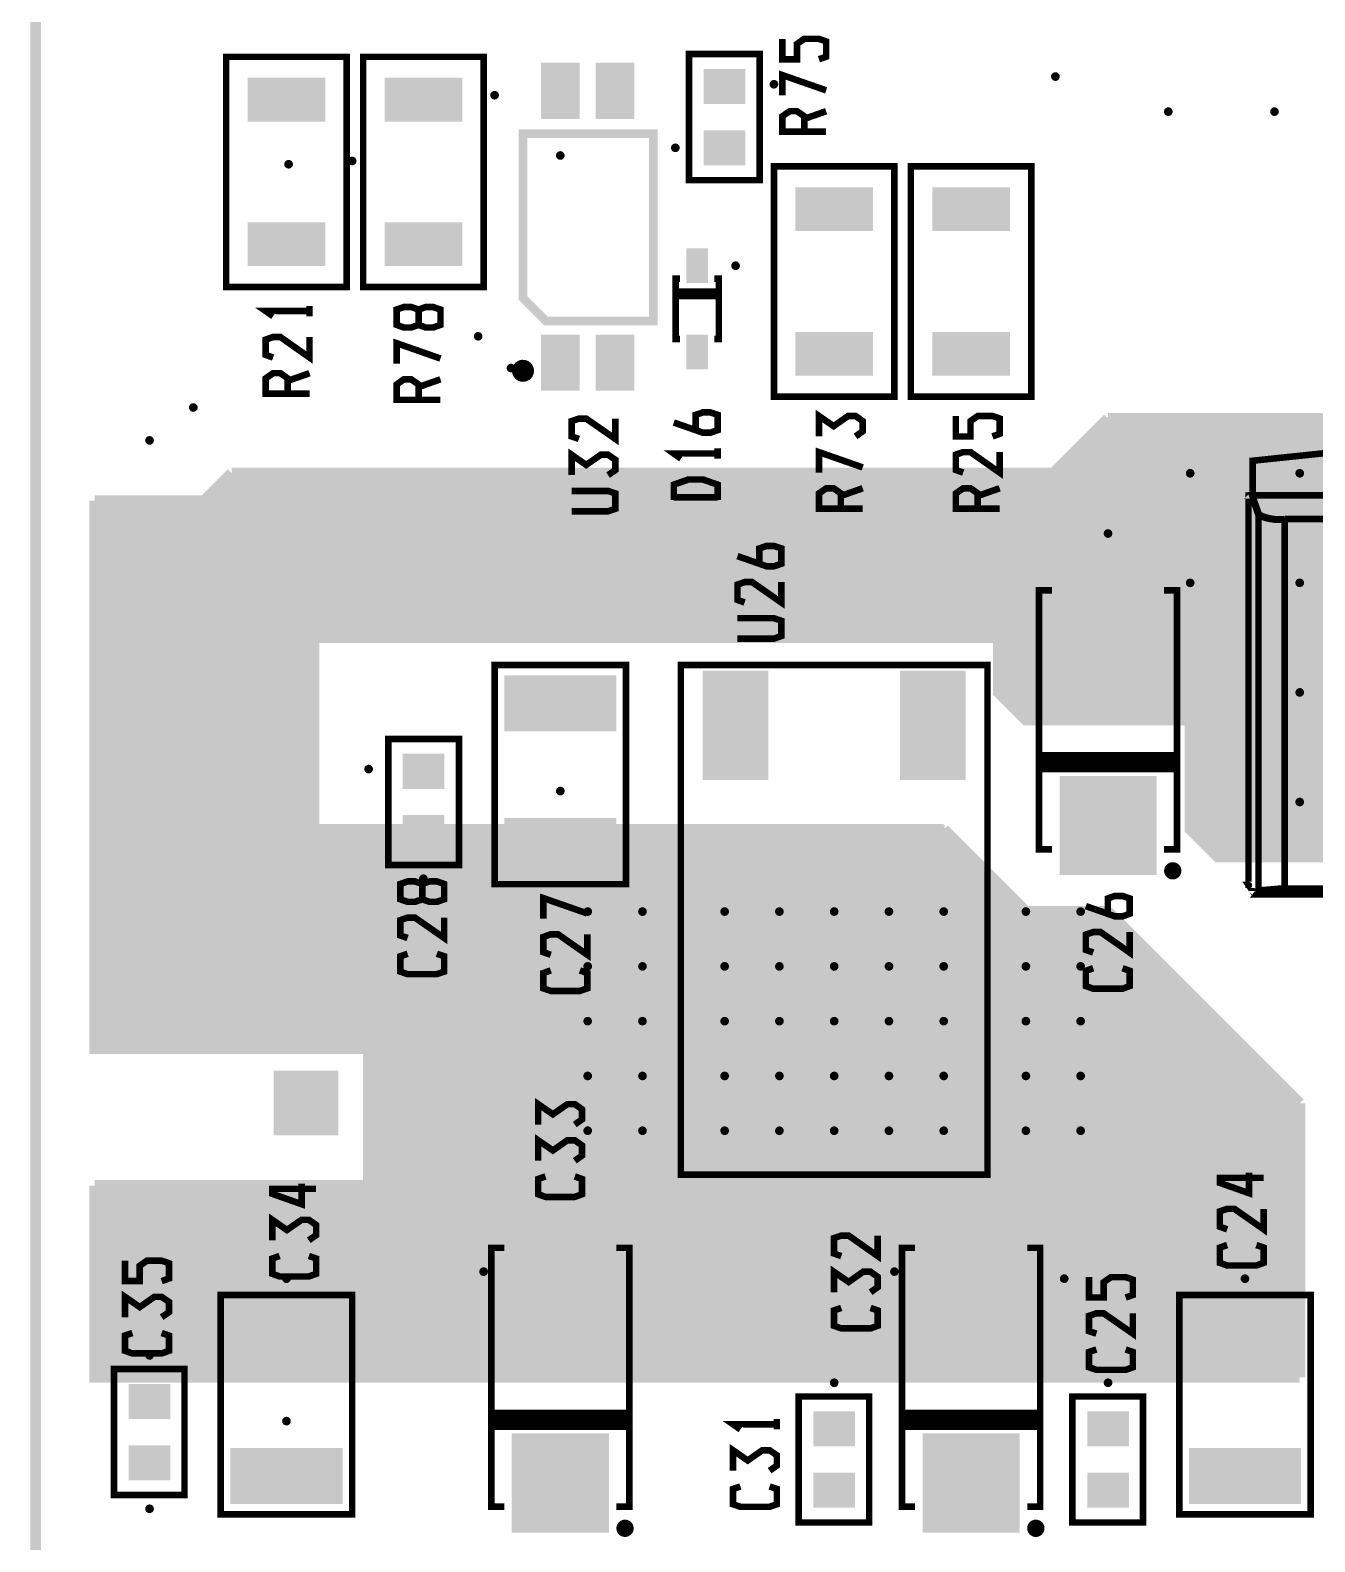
# Model space of a CAD drawing. Extents: x -7 to 310, y -94 to 128.
# Drawn here: x 164.64 to 194.42, y 28.44 to 63.48 of the extents above; entities that cross this region are included whole.
import ezdxf

# ---------------------------------------------------------------- set-up
doc = ezdxf.new("R2010")
doc.units = 0
doc.header["$MEASUREMENT"] = 0
doc.layers.get('0').update_dxf_attribs({"linetype": 'CONTINUOUS'})
for name, color, linetype in [('22-304-2_DRL', 1, 'CONTINUOUS'), ('22-304-2_SMB', 254, 'CONTINUOUS'), ('22-304-2_SSB', 1, 'CONTINUOUS'), ('THRUHOLE_TAP', 7, 'CONTINUOUS')]:
    doc.layers.add(name, color=color, linetype=linetype)

# ---------------------------------------------------------------- blocks, each defined once
blk = doc.blocks.new('ROUND_84')
at = {"const_width": 0.44958}
blk.add_lwpolyline([(-0.22479, 0, 1), (0.22479, 0, 1)], format="xyb", close=True, dxfattribs=at)
blk = doc.blocks.new('ROUND_86')
at = {"const_width": 0.10033}
blk.add_lwpolyline([(-0.050164, 0, 1), (0.050164, 0, 1)], format="xyb", close=True, dxfattribs=at)
blk = doc.blocks.new('ROUND_87')
at = {"const_width": 0.10033}
blk.add_lwpolyline([(-0.050164, 0, 1), (0.050164, 0, 1)], format="xyb", close=True, dxfattribs=at)
blk = doc.blocks.new('ROUND_88')
at = {"const_width": 0.10033}
blk.add_lwpolyline([(-0.050164, 0, 1), (0.050164, 0, 1)], format="xyb", close=True, dxfattribs=at)
blk = doc.blocks.new('RECTANGLE_3')
blk.add_solid([(0.4826, 0.4064), (0.4826, -0.4064), (-0.4826, 0.4064), (-0.4826, -0.4064)])
blk = doc.blocks.new('RECTANGLE_4')
blk.add_solid([(0.25019, 0.40005), (0.25019, -0.40005), (-0.25019, 0.40005), (-0.25019, -0.40005)])
blk = doc.blocks.new('SQUARE_20')
blk.add_solid([(0.7493, 0.7493), (0.7493, -0.7493), (-0.7493, 0.7493), (-0.7493, -0.7493)])
blk = doc.blocks.new('ROUND_21')
at = {"const_width": 0.7493}
blk.add_lwpolyline([(-0.37465, 0, 1), (0.37465, 0, 1)], format="xyb", close=True, dxfattribs=at)
blk = doc.blocks.new('RECTANGLE_31')
blk.add_solid([(0.9017, 0.508), (0.9017, -0.508), (-0.9017, 0.508), (-0.9017, -0.508)])
blk = doc.blocks.new('RECTANGLE_32')
blk.add_solid([(0.44958, 0.65024), (0.44958, -0.65024), (-0.44958, 0.65024), (-0.44958, -0.65024)])
blk = doc.blocks.new('RECTANGLE_49')
blk.add_solid([(1.12522, 1.14935), (1.12522, -1.14935), (-1.12522, 1.14935), (-1.12522, -1.14935)])
blk = doc.blocks.new('RECTANGLE_50')
blk.add_solid([(1.30048, 0.6477), (1.30048, -0.6477), (-1.30048, 0.6477), (-1.30048, -0.6477)])
blk = doc.blocks.new('RECTANGLE_65')
blk.add_solid([(0.762, 1.27), (0.762, -1.27), (-0.762, 1.27), (-0.762, -1.27)])
blk = doc.blocks.new('SQUARE_66')
blk.add_solid([(3.5052, 3.5052), (3.5052, -3.5052), (-3.5052, 3.5052), (-3.5052, -3.5052)])
blk = doc.blocks.new('RECTANGLE_67')
blk.add_solid([(5.40004, 4.70027), (5.40004, -4.70027), (-5.40004, 4.70027), (-5.40004, -4.70027)])
blk = doc.blocks.new('ROUND_77')
at = {"const_width": 0.0762}
blk.add_lwpolyline([(-0.0381, 0, 1), (0.0381, 0, 1)], format="xyb", close=True, dxfattribs=at)
blk = doc.blocks.new('ROUND_80')
at = {"const_width": 0.10033}
blk.add_lwpolyline([(-0.050164, 0, 1), (0.050164, 0, 1)], format="xyb", close=True, dxfattribs=at)

msp = doc.modelspace()

# ---------------------------------------------------------------- linework, layer by layer
at = {"layer": '22-304-2_DRL', "const_width": 0.254}
msp.add_lwpolyline([(164.762, -5.73), (164.762, 83.272), (167.762, 86.272), (189.261, 86.272), (197.262, 94.27), (197.262, 120.27), (205.263, 128.271), (269.062, 128.271), (277.061, 120.27), (277.061, 94.27), (285.062, 86.272), (306.56, 86.272), (309.56, 83.272), (309.56, 22.271), (286.561, -0.728)], dxfattribs=at)
at = {"layer": '22-304-2_SMB', "const_width": 0.254}
for points in [[(189.627, 54.481), (188.357, 53.211)], [(189.398, 54.252), (189.398, 47.496)], [(189.525, 54.379), (210.048, 54.379)], [(189.627, 54.481), (209.947, 54.481)], [(189.627, 54.481), (189.627, 47.496)], [(189.855, 54.481), (189.855, 47.496)], [(190.084, 54.481), (190.084, 47.496)], [(190.312, 54.481), (190.312, 47.496)], [(190.541, 54.481), (190.541, 47.496)], [(190.77, 54.481), (190.77, 47.496)], [(190.998, 54.481), (190.998, 47.496)], [(191.227, 54.481), (191.227, 47.496)], [(191.455, 54.481), (191.455, 47.496)], [(191.684, 54.481), (191.684, 44.804)], [(191.913, 54.481), (191.913, 44.575)], [(192.141, 54.481), (192.141, 44.346)], [(192.37, 54.481), (192.37, 44.321)], [(192.598, 54.481), (192.598, 44.321)], [(192.827, 54.481), (192.827, 44.321)], [(193.056, 54.481), (193.056, 44.321)], [(193.284, 54.481), (193.284, 44.321)], [(193.513, 54.481), (193.513, 44.321)], [(193.741, 54.481), (193.741, 44.321)], [(193.97, 54.481), (193.97, 44.321)], [(194.199, 54.481), (194.199, 44.321)], [(194.427, 54.481), (194.427, 44.321)], [(189.068, 53.922), (210.505, 53.922)], [(189.169, 54.024), (189.169, 47.496)], [(189.296, 54.151), (210.277, 54.151)], [(188.712, 53.567), (188.712, 47.496)], [(188.839, 53.694), (210.734, 53.694)], [(188.941, 53.795), (188.941, 47.496)], [(169.307, 53.211), (168.672, 52.576)], [(169.281, 53.186), (169.281, 39.876)], [(169.307, 53.211), (188.357, 53.211)], [(169.51, 53.211), (169.51, 39.876)], [(169.738, 53.211), (169.738, 39.876)], [(169.967, 53.211), (169.967, 39.876)], [(170.196, 53.211), (170.196, 39.876)], [(170.424, 53.211), (170.424, 39.876)], [(170.653, 53.211), (170.653, 39.876)], [(170.881, 53.211), (170.881, 39.876)], [(171.11, 53.211), (171.11, 39.876)], [(171.339, 53.211), (171.339, 49.401)], [(171.567, 53.211), (171.567, 49.401)], [(171.796, 53.211), (171.796, 49.401)], [(172.024, 53.211), (172.024, 49.401)], [(172.253, 53.211), (172.253, 49.401)], [(172.482, 53.211), (172.482, 49.401)], [(172.71, 53.211), (172.71, 49.401)], [(172.939, 53.211), (172.939, 49.401)], [(173.167, 53.211), (173.167, 49.401)], [(173.396, 53.211), (173.396, 49.401)], [(173.625, 53.211), (173.625, 49.401)], [(173.853, 53.211), (173.853, 49.401)], [(174.082, 53.211), (174.082, 49.401)], [(174.31, 53.211), (174.31, 49.401)], [(174.539, 53.211), (174.539, 49.401)], [(174.768, 53.211), (174.768, 49.401)], [(174.996, 53.211), (174.996, 49.401)], [(175.225, 53.211), (175.225, 49.401)], [(175.453, 53.211), (175.453, 49.401)], [(175.682, 53.211), (175.682, 49.401)], [(175.911, 53.211), (175.911, 49.401)], [(176.139, 53.211), (176.139, 49.401)], [(176.368, 53.211), (176.368, 49.401)], [(176.596, 53.211), (176.596, 49.401)], [(176.825, 53.211), (176.825, 49.401)], [(177.054, 53.211), (177.054, 49.401)], [(177.282, 53.211), (177.282, 49.401)], [(177.511, 53.211), (177.511, 49.401)], [(177.739, 53.211), (177.739, 49.401)], [(177.968, 53.211), (177.968, 49.401)], [(178.197, 53.211), (178.197, 49.401)], [(178.425, 53.211), (178.425, 49.401)], [(178.654, 53.211), (178.654, 49.401)], [(178.882, 53.211), (178.882, 49.401)], [(179.111, 53.211), (179.111, 49.401)], [(179.34, 53.211), (179.34, 49.401)], [(179.568, 53.211), (179.568, 49.401)], [(179.797, 53.211), (179.797, 49.401)], [(180.025, 53.211), (180.025, 49.401)], [(180.254, 53.211), (180.254, 49.401)], [(180.483, 53.211), (180.483, 49.401)], [(180.711, 53.211), (180.711, 49.401)], [(180.94, 53.211), (180.94, 49.401)], [(181.168, 53.211), (181.168, 49.401)], [(181.397, 53.211), (181.397, 49.401)], [(181.626, 53.211), (181.626, 49.401)], [(181.854, 53.211), (181.854, 49.401)], [(182.083, 53.211), (182.083, 49.401)], [(182.311, 53.211), (182.311, 49.401)], [(182.54, 53.211), (182.54, 49.401)], [(182.769, 53.211), (182.769, 49.401)], [(182.997, 53.211), (182.997, 49.401)], [(183.226, 53.211), (183.226, 49.401)], [(183.454, 53.211), (183.454, 49.401)], [(183.683, 53.211), (183.683, 49.401)], [(183.912, 53.211), (183.912, 49.401)], [(184.14, 53.211), (184.14, 49.401)], [(184.369, 53.211), (184.369, 49.401)], [(184.597, 53.211), (184.597, 49.401)], [(184.826, 53.211), (184.826, 49.401)], [(185.055, 53.211), (185.055, 49.401)], [(185.283, 53.211), (185.283, 49.401)], [(185.512, 53.211), (185.512, 49.401)], [(185.74, 53.211), (185.74, 49.401)], [(185.969, 53.211), (185.969, 49.401)], [(186.198, 53.211), (186.198, 49.401)], [(186.426, 53.211), (186.426, 49.401)], [(186.655, 53.211), (186.655, 49.401)], [(186.883, 53.211), (186.883, 49.401)], [(187.112, 53.211), (187.112, 48.106)], [(187.341, 53.211), (187.341, 47.877)], [(187.569, 53.211), (187.569, 47.648)], [(187.798, 53.211), (187.798, 47.496)], [(188.026, 53.211), (188.026, 47.496)], [(188.255, 53.211), (188.255, 47.496)], [(188.382, 53.236), (211.191, 53.236)], [(188.484, 53.338), (188.484, 47.496)], [(188.611, 53.465), (210.963, 53.465)], [(168.875, 52.779), (211.217, 52.779)], [(169.053, 52.957), (169.053, 39.876)], [(169.103, 53.008), (211.217, 53.008)], [(166.132, 52.576), (168.672, 52.576)], [(166.132, 52.576), (166.132, 39.876), (172.482, 39.876)], [(166.132, 52.551), (211.217, 52.551)], [(166.309, 52.576), (166.309, 39.876)], [(166.538, 52.576), (166.538, 39.876)], [(166.767, 52.576), (166.767, 39.876)], [(166.995, 52.576), (166.995, 39.876)], [(167.224, 52.576), (167.224, 39.876)], [(167.452, 52.576), (167.452, 39.876)], [(167.681, 52.576), (167.681, 39.876)], [(167.91, 52.576), (167.91, 39.876)], [(168.138, 52.576), (168.138, 39.876)], [(168.367, 52.576), (168.367, 39.876)], [(168.595, 52.576), (168.595, 39.876)], [(168.824, 52.728), (168.824, 39.876)], [(166.132, 52.322), (211.217, 52.322)], [(166.132, 52.093), (211.217, 52.093)], [(166.132, 51.865), (211.217, 51.865)], [(166.132, 51.636), (211.217, 51.636)], [(166.132, 51.408), (211.217, 51.408)], [(166.132, 51.179), (211.217, 51.179)], [(166.132, 50.95), (211.217, 50.95)], [(166.132, 50.722), (211.217, 50.722)], [(166.132, 50.493), (211.217, 50.493)], [(166.132, 50.265), (211.217, 50.265)], [(166.132, 50.036), (211.217, 50.036)], [(166.132, 49.807), (211.217, 49.807)], [(166.132, 49.579), (211.217, 49.579)], [(166.132, 49.35), (171.212, 49.35)], [(171.212, 49.401), (171.212, 44.956)], [(171.212, 49.401), (187.087, 49.401), (187.087, 48.131), (187.722, 47.496), (191.532, 47.496), (191.532, 44.956), (192.167, 44.321), (209.947, 44.321)], [(187.087, 49.35), (211.217, 49.35)], [(166.132, 49.122), (171.212, 49.122)], [(187.087, 49.122), (211.217, 49.122)], [(166.132, 48.893), (171.212, 48.893)], [(166.132, 48.664), (171.212, 48.664)], [(187.087, 48.893), (211.217, 48.893)], [(187.087, 48.664), (211.217, 48.664)], [(166.132, 48.436), (171.212, 48.436)], [(187.087, 48.436), (211.217, 48.436)], [(166.132, 48.207), (171.212, 48.207)], [(166.132, 47.979), (171.212, 47.979)], [(187.087, 48.207), (211.217, 48.207)], [(187.239, 47.979), (211.217, 47.979)], [(166.132, 47.75), (171.212, 47.75)], [(187.468, 47.75), (211.217, 47.75)], [(166.132, 47.521), (171.212, 47.521)], [(166.132, 47.293), (171.212, 47.293)], [(187.696, 47.521), (211.217, 47.521)], [(191.532, 47.293), (211.217, 47.293)], [(166.132, 47.064), (171.212, 47.064)], [(166.132, 46.836), (171.212, 46.836)], [(191.532, 47.064), (211.217, 47.064)], [(191.532, 46.836), (211.217, 46.836)], [(166.132, 46.607), (171.212, 46.607)], [(191.532, 46.607), (211.217, 46.607)], [(166.132, 46.378), (171.212, 46.378)], [(166.132, 46.15), (171.212, 46.15)], [(191.532, 46.378), (211.217, 46.378)], [(191.532, 46.15), (211.217, 46.15)], [(166.132, 45.921), (171.212, 45.921)], [(191.532, 45.921), (211.217, 45.921)], [(166.132, 45.693), (171.212, 45.693)], [(166.132, 45.464), (171.212, 45.464)], [(191.532, 45.693), (211.217, 45.693)], [(191.532, 45.464), (211.217, 45.464)], [(166.132, 45.235), (171.212, 45.235)], [(191.532, 45.235), (211.217, 45.235)], [(166.132, 45.007), (171.212, 45.007)], [(166.132, 44.778), (172.482, 44.778)], [(171.212, 44.956), (172.482, 44.956)], [(171.339, 44.956), (171.339, 39.876)], [(171.567, 44.956), (171.567, 39.876)], [(171.796, 44.956), (171.796, 39.876)], [(172.024, 44.956), (172.024, 39.876)], [(172.253, 44.956), (172.253, 39.876)], [(172.482, 44.956), (172.482, 39.876)], [(172.482, 44.956), (185.817, 44.956)], [(172.482, 44.956), (172.482, 36.701)], [(172.482, 44.931), (185.842, 44.931)], [(172.71, 44.956), (172.71, 32.256)], [(172.939, 44.956), (172.939, 32.256)], [(173.167, 44.956), (173.167, 32.256)], [(173.396, 44.956), (173.396, 32.256)], [(173.625, 44.956), (173.625, 32.256)], [(173.853, 44.956), (173.853, 32.256)], [(174.082, 44.956), (174.082, 32.256)], [(174.31, 44.956), (174.31, 32.256)], [(174.539, 44.956), (174.539, 32.256)], [(174.768, 44.956), (174.768, 32.256)], [(174.996, 44.956), (174.996, 32.256)], [(175.225, 44.956), (175.225, 32.256)], [(175.453, 44.956), (175.453, 32.256)], [(175.682, 44.956), (175.682, 32.256)], [(175.911, 44.956), (175.911, 32.256)], [(176.139, 44.956), (176.139, 32.256)], [(176.368, 44.956), (176.368, 32.256)], [(176.596, 44.956), (176.596, 32.256)], [(176.825, 44.956), (176.825, 32.256)], [(177.054, 44.956), (177.054, 32.256)], [(177.282, 44.956), (177.282, 32.256)], [(177.511, 44.956), (177.511, 32.256)], [(177.739, 44.956), (177.739, 32.256)], [(177.968, 44.956), (177.968, 32.256)], [(178.197, 44.956), (178.197, 32.256)], [(178.425, 44.956), (178.425, 32.256)], [(178.654, 44.956), (178.654, 32.256)], [(178.882, 44.956), (178.882, 32.256)], [(179.111, 44.956), (179.111, 32.256)], [(179.34, 44.956), (179.34, 32.256)], [(179.568, 44.956), (179.568, 32.256)], [(179.797, 44.956), (179.797, 32.256)], [(180.025, 44.956), (180.025, 32.256)], [(180.254, 44.956), (180.254, 32.256)], [(180.483, 44.956), (180.483, 32.256)], [(180.711, 44.956), (180.711, 32.256)], [(180.94, 44.956), (180.94, 32.256)], [(181.168, 44.956), (181.168, 32.256)], [(181.397, 44.956), (181.397, 32.256)], [(181.626, 44.956), (181.626, 32.256)], [(181.854, 44.956), (181.854, 32.256)], [(182.083, 44.956), (182.083, 32.256)], [(182.311, 44.956), (182.311, 32.256)], [(182.54, 44.956), (182.54, 32.256)], [(182.769, 44.956), (182.769, 32.256)], [(182.997, 44.956), (182.997, 32.256)], [(183.226, 44.956), (183.226, 32.256)], [(183.454, 44.956), (183.454, 32.256)], [(183.683, 44.956), (183.683, 32.256)], [(183.912, 44.956), (183.912, 32.256)], [(184.14, 44.956), (184.14, 32.256)], [(184.369, 44.956), (184.369, 32.256)], [(184.597, 44.956), (184.597, 32.256)], [(184.826, 44.956), (184.826, 32.256)], [(185.055, 44.956), (185.055, 32.256)], [(185.283, 44.956), (185.283, 32.256)], [(185.512, 44.956), (185.512, 32.256)], [(185.74, 44.956), (185.74, 32.256)], [(185.817, 44.956), (187.722, 43.051)], [(185.969, 44.804), (185.969, 32.256)], [(191.532, 45.007), (211.217, 45.007)], [(191.709, 44.778), (211.217, 44.778)], [(166.132, 44.55), (172.482, 44.55)], [(172.482, 44.702), (186.071, 44.702)], [(172.482, 44.473), (186.299, 44.473)], [(186.198, 44.575), (186.198, 32.256)], [(191.938, 44.55), (211.217, 44.55)], [(166.132, 44.321), (172.482, 44.321)], [(166.132, 44.092), (172.482, 44.092)], [(172.482, 44.245), (186.528, 44.245)], [(186.426, 44.346), (186.426, 32.256)], [(186.655, 44.118), (186.655, 32.256)], [(166.132, 43.864), (172.482, 43.864)], [(172.482, 44.016), (186.756, 44.016)], [(172.482, 43.788), (186.985, 43.788)], [(186.883, 43.889), (186.883, 32.256)], [(166.132, 43.635), (172.482, 43.635)], [(166.132, 43.407), (172.482, 43.407)], [(172.482, 43.559), (187.214, 43.559)], [(172.482, 43.33), (187.442, 43.33)], [(187.112, 43.661), (187.112, 32.256)], [(187.341, 43.432), (187.341, 32.256)], [(166.132, 43.178), (172.482, 43.178)], [(172.482, 43.102), (187.671, 43.102)], [(187.569, 43.203), (187.569, 32.256)], [(187.722, 43.051), (189.627, 43.051)], [(187.798, 43.051), (187.798, 32.256)], [(188.026, 43.051), (188.026, 32.256)], [(188.255, 43.051), (188.255, 32.256)], [(188.484, 43.051), (188.484, 32.256)], [(188.712, 43.051), (188.712, 32.256)], [(188.941, 43.051), (188.941, 32.256)], [(189.169, 43.051), (189.169, 32.256)], [(189.398, 43.051), (189.398, 32.256)], [(189.627, 43.051), (194.072, 38.606)], [(189.627, 43.051), (189.627, 32.256)], [(166.132, 42.949), (172.482, 42.949)], [(166.132, 42.721), (172.482, 42.721)], [(172.482, 42.873), (189.804, 42.873)], [(172.482, 42.645), (190.033, 42.645)], [(189.855, 42.822), (189.855, 32.256)], [(166.132, 42.492), (172.482, 42.492)], [(172.482, 42.416), (190.262, 42.416)], [(190.084, 42.594), (190.084, 32.256)], [(190.312, 42.365), (190.312, 32.256)], [(166.132, 42.264), (172.482, 42.264)], [(166.132, 42.035), (172.482, 42.035)], [(172.482, 42.187), (190.49, 42.187)], [(172.482, 41.959), (190.719, 41.959)], [(190.541, 42.137), (190.541, 32.256)], [(166.132, 41.806), (172.482, 41.806)], [(166.132, 41.578), (172.482, 41.578)], [(172.482, 41.73), (190.947, 41.73)], [(190.77, 41.908), (190.77, 32.256)], [(190.998, 41.679), (190.998, 32.256)], [(166.132, 41.349), (172.482, 41.349)], [(172.482, 41.502), (191.176, 41.502)], [(172.482, 41.273), (191.405, 41.273)], [(191.227, 41.451), (191.227, 32.256)], [(191.455, 41.222), (191.455, 32.256)], [(166.132, 41.121), (172.482, 41.121)], [(166.132, 40.892), (172.482, 40.892)], [(172.482, 41.044), (191.633, 41.044)], [(191.684, 40.994), (191.684, 32.256)], [(166.132, 40.663), (172.482, 40.663)], [(172.482, 40.816), (191.862, 40.816)], [(172.482, 40.587), (192.09, 40.587)], [(191.913, 40.765), (191.913, 32.256)], [(192.141, 40.536), (192.141, 32.256)], [(166.132, 40.435), (172.482, 40.435)], [(166.132, 40.206), (172.482, 40.206)], [(172.482, 40.359), (192.319, 40.359)], [(192.37, 40.308), (192.37, 32.256)], [(166.132, 39.978), (172.482, 39.978)], [(172.482, 40.13), (192.548, 40.13)], [(172.482, 39.901), (192.776, 39.901)], [(192.598, 40.079), (192.598, 32.256)], [(192.827, 39.851), (192.827, 32.256)], [(172.482, 39.673), (193.005, 39.673)], [(193.056, 39.622), (193.056, 32.256)], [(172.482, 39.444), (193.233, 39.444)], [(172.482, 39.216), (193.462, 39.216)], [(193.284, 39.393), (193.284, 32.256)], [(193.513, 39.165), (193.513, 32.256)], [(172.482, 38.987), (193.691, 38.987)], [(193.741, 38.936), (193.741, 32.256)], [(172.482, 38.758), (193.919, 38.758)], [(172.482, 38.53), (194.072, 38.53)], [(193.97, 38.708), (193.97, 32.256)], [(194.072, 38.606), (194.072, 32.256)], [(172.482, 38.301), (194.072, 38.301)], [(172.482, 38.073), (194.072, 38.073)], [(172.482, 37.844), (194.072, 37.844)], [(172.482, 37.615), (194.072, 37.615)], [(172.482, 37.387), (194.072, 37.387)], [(172.482, 37.158), (194.072, 37.158)], [(166.132, 36.701), (172.482, 36.701)], [(166.132, 36.701), (166.132, 32.256), (194.072, 32.256)], [(166.309, 36.701), (166.309, 32.256)], [(166.538, 36.701), (166.538, 32.256)], [(166.767, 36.701), (166.767, 32.256)], [(166.995, 36.701), (166.995, 32.256)], [(167.224, 36.701), (167.224, 32.256)], [(167.452, 36.701), (167.452, 32.256)], [(167.681, 36.701), (167.681, 32.256)], [(167.91, 36.701), (167.91, 32.256)], [(168.138, 36.701), (168.138, 32.256)], [(168.367, 36.701), (168.367, 32.256)], [(168.595, 36.701), (168.595, 32.256)], [(168.824, 36.701), (168.824, 32.256)], [(169.053, 36.701), (169.053, 32.256)], [(169.281, 36.701), (169.281, 32.256)], [(169.51, 36.701), (169.51, 32.256)], [(169.738, 36.701), (169.738, 32.256)], [(169.967, 36.701), (169.967, 32.256)], [(170.196, 36.701), (170.196, 32.256)], [(170.424, 36.701), (170.424, 32.256)], [(170.653, 36.701), (170.653, 32.256)], [(170.881, 36.701), (170.881, 32.256)], [(171.11, 36.701), (171.11, 32.256)], [(171.339, 36.701), (171.339, 32.256)], [(171.567, 36.701), (171.567, 32.256)], [(171.796, 36.701), (171.796, 32.256)], [(172.024, 36.701), (172.024, 32.256)], [(172.253, 36.701), (172.253, 32.256)], [(172.482, 36.93), (194.072, 36.93)], [(172.482, 36.701), (172.482, 32.256)], [(172.482, 36.701), (194.072, 36.701)], [(166.132, 36.472), (194.072, 36.472)], [(166.132, 36.244), (194.072, 36.244)], [(166.132, 36.015), (194.072, 36.015)], [(166.132, 35.787), (194.072, 35.787)], [(166.132, 35.558), (194.072, 35.558)], [(166.132, 35.329), (194.072, 35.329)], [(166.132, 35.101), (194.072, 35.101)], [(166.132, 34.872), (194.072, 34.872)], [(166.132, 34.644), (194.072, 34.644)], [(166.132, 34.415), (194.072, 34.415)], [(166.132, 34.186), (194.072, 34.186)], [(166.132, 33.958), (194.072, 33.958)], [(166.132, 33.729), (194.072, 33.729)], [(166.132, 33.501), (194.072, 33.501)], [(166.132, 33.272), (194.072, 33.272)], [(166.132, 33.043), (194.072, 33.043)], [(166.132, 32.815), (194.072, 32.815)], [(166.132, 32.586), (194.072, 32.586)], [(166.132, 32.358), (194.072, 32.358)]]:
    msp.add_lwpolyline(points, dxfattribs=at)
at = {"layer": '22-304-2_SSB'}
for points, const_width in [([(182.923, 62.807), (183.091, 62.866), (183.091, 63.221), (182.923, 63.28), (182.583, 63.28), (182.415, 63.163), (182.415, 62.807), (182.075, 62.807), (182.075, 63.28)], 0.152), ([(171.974, 57.529), (169.18, 57.529), (169.18, 62.863), (171.974, 62.863), (171.974, 57.529)], 0.152), ([(172.355, 62.863), (175.149, 62.863), (175.149, 57.529), (172.355, 57.529), (172.355, 62.863)], 0.152), ([(179.911, 62.927), (179.911, 60.006), (181.549, 60.006), (181.549, 62.927), (179.911, 62.927)], 0.152), ([(183.091, 62.086), (182.075, 62.441), (182.075, 61.969)], 0.152), ([(182.583, 61.131), (182.583, 61.486), (182.415, 61.603), (182.245, 61.603), (182.075, 61.486), (182.075, 61.131), (183.091, 61.131)], 0.152), ([(182.583, 61.425), (183.091, 61.603)], 0.152), ([(176.063, 57.275), (176.063, 61.085), (179.086, 61.085), (179.086, 56.742), (176.596, 56.742), (176.063, 57.275)], 0.201), ([(184.674, 54.989), (181.88, 54.989), (181.88, 60.323), (184.674, 60.323), (184.674, 54.989)], 0.152), ([(187.849, 54.989), (185.055, 54.989), (185.055, 60.323), (187.849, 60.323), (187.849, 54.989)], 0.152), ([(179.703, 57.72), (179.601, 57.72), (179.601, 56.323), (179.703, 56.323)], 0.152), ([(180.602, 57.42), (180.602, 57.321), (179.601, 57.321), (179.601, 57.42), (180.602, 57.42)], 0.152), ([(180.5, 56.323), (180.602, 56.323), (180.602, 57.72), (180.5, 57.72)], 0.152), ([(171.112, 57.087), (171.112, 56.851)], 0.152), ([(173.64, 57.006), (173.47, 57.064), (173.299, 57.064), (173.132, 57.006), (173.132, 56.65), (173.299, 56.589), (173.47, 56.589), (173.64, 56.65), (173.64, 57.006), (173.807, 57.064), (173.978, 57.064), (174.148, 57.006), (174.148, 56.65), (173.978, 56.589), (173.807, 56.589), (173.64, 56.65)], 0.152), ([(171.112, 56.97), (170.096, 56.97), (170.267, 56.851)], 0.152), ([(171.112, 56.368), (171.112, 55.893), (170.437, 56.368), (170.267, 56.368), (170.096, 56.31), (170.096, 55.954), (170.267, 55.893)], 0.152), ([(174.148, 55.87), (173.132, 56.226), (173.132, 55.751)], 0.152), ([(175.893, 55.644), (176.231, 55.644)], 0.152), ([(176.002, 55.754), (176.002, 55.416)], 0.152), ([(176.139, 55.746), (176.139, 55.423)], 0.152), ([(170.604, 55.055), (170.604, 55.411), (170.437, 55.53), (170.267, 55.53), (170.096, 55.411), (170.096, 55.055), (171.112, 55.055)], 0.152), ([(170.604, 55.352), (171.112, 55.53)], 0.152), ([(173.64, 54.913), (173.64, 55.268), (173.47, 55.388), (173.299, 55.388), (173.132, 55.268), (173.132, 54.913), (174.148, 54.913)], 0.152), ([(173.64, 55.21), (174.148, 55.388)], 0.152), ([(175.9, 55.507), (176.223, 55.507)], 0.152), ([(180.066, 54.209), (180.066, 54.565), (180.234, 54.623), (180.404, 54.623), (180.574, 54.565), (180.574, 54.209), (180.404, 54.151), (180.234, 54.151), (179.558, 54.387)], 0.152), ([(183.772, 54.064), (183.939, 54.184), (183.939, 54.42), (183.772, 54.539), (183.602, 54.539), (183.264, 54.303), (182.923, 54.539), (182.923, 54.064)], 0.152), ([(178.204, 54.478), (178.204, 54.006), (177.526, 54.478), (177.358, 54.478), (177.188, 54.42), (177.188, 54.064), (177.358, 54.006)], 0.152), ([(186.947, 54.064), (187.114, 54.125), (187.114, 54.481), (186.947, 54.539), (186.606, 54.539), (186.439, 54.42), (186.439, 54.064), (186.098, 54.064), (186.098, 54.539)], 0.152), ([(178.034, 53.168), (178.204, 53.285), (178.204, 53.523), (178.034, 53.64), (177.866, 53.64), (177.526, 53.404), (177.188, 53.64), (177.188, 53.168)], 0.152), ([(180.574, 53.668), (179.558, 53.668), (179.726, 53.549)], 0.152), ([(180.574, 53.785), (180.574, 53.549)], 0.152), ([(183.939, 53.346), (182.923, 53.701), (182.923, 53.226)], 0.152), ([(187.114, 53.701), (187.114, 53.226), (186.439, 53.701), (186.269, 53.701), (186.098, 53.643), (186.098, 53.287), (186.269, 53.226)], 0.152), ([(192.959, 52.69), (192.969, 52.7), (192.959, 52.7), (192.969, 52.7), (192.982, 52.698), (192.982, 53.501), (194.884, 53.701), (200.879, 53.701), (202.781, 53.501), (202.781, 52.695)], 0.152), ([(180.574, 52.591), (180.574, 52.947), (180.234, 53.066), (179.896, 53.066), (179.558, 52.947), (179.558, 52.591)], 0.152), ([(183.431, 52.388), (183.431, 52.744), (183.264, 52.863), (183.094, 52.863), (182.923, 52.744), (182.923, 52.388), (183.939, 52.388)], 0.152), ([(183.431, 52.685), (183.939, 52.863)], 0.152), ([(186.606, 52.388), (186.606, 52.744), (186.439, 52.863), (186.269, 52.863), (186.098, 52.744), (186.098, 52.388), (187.114, 52.388)], 0.152), ([(186.606, 52.685), (187.114, 52.863)], 0.152), ([(177.188, 52.802), (178.034, 52.802), (178.204, 52.744), (178.204, 52.388), (178.034, 52.33), (177.188, 52.33)], 0.152), ([(180.574, 52.652), (179.558, 52.652)], 0.152), ([(197.353, 43.45), (193.068, 43.45), (193.127, 43.531), (193.116, 43.541), (193.058, 43.46), (193.028, 43.46), (192.883, 43.671), (192.893, 43.671), (192.883, 43.671), (192.883, 52.69), (192.959, 52.69), (193.116, 52.241)], 0.152), ([(193.127, 52.251), (192.969, 52.7), (192.982, 52.7), (202.781, 52.7), (202.794, 52.7), (202.804, 52.69), (202.794, 52.7), (202.804, 52.7), (202.794, 52.7), (202.636, 52.251)], 0.152), ([(193.724, 52.142), (193.724, 43.592), (193.116, 43.541), (193.116, 52.241), (193.127, 52.251)], 0.152), ([(193.724, 52.149), (202.039, 52.149)], 0.152), ([(181.542, 51.113), (181.542, 51.469), (181.709, 51.527), (181.88, 51.527), (182.05, 51.469), (182.05, 51.113), (181.88, 51.055), (181.709, 51.055), (181.034, 51.291)], 0.152), ([(182.05, 50.689), (182.05, 50.216), (181.372, 50.689), (181.201, 50.689), (181.034, 50.63), (181.034, 50.275), (181.201, 50.216)], 0.152), ([(188.326, 44.496), (188.026, 44.496), (188.026, 50.496), (188.326, 50.496)], 0.152), ([(190.927, 44.496), (191.227, 44.496), (191.227, 50.496), (190.927, 50.496)], 0.152), ([(181.034, 49.851), (181.88, 49.851), (182.05, 49.792), (182.05, 49.437), (181.88, 49.378), (181.034, 49.378)], 0.152), ([(175.784, 43.686), (178.451, 43.686), (178.451, 48.766), (175.403, 48.766), (175.403, 43.686), (175.784, 43.686)], 0.152), ([(186.833, 48.766), (179.721, 48.766), (179.721, 36.955), (186.833, 36.955), (186.833, 48.766)], 0.152), ([(174.577, 44.131), (174.577, 47.052), (172.939, 47.052), (172.939, 44.131), (174.577, 44.131)], 0.152), ([(188.039, 46.671), (191.214, 46.671)], 0.152), ([(188.039, 46.671), (188.039, 46.353), (191.214, 46.353)], 0.152), ([(188.039, 46.592), (191.214, 46.592)], 0.152), ([(188.095, 46.671), (188.095, 46.353)], 0.152), ([(188.232, 46.671), (188.232, 46.353)], 0.152), ([(188.369, 46.671), (188.369, 46.353)], 0.152), ([(188.506, 46.671), (188.506, 46.353)], 0.152), ([(188.644, 46.671), (188.644, 46.353)], 0.152), ([(188.781, 46.671), (188.781, 46.353)], 0.152), ([(188.918, 46.671), (188.918, 46.353)], 0.152), ([(189.055, 46.671), (189.055, 46.353)], 0.152), ([(189.192, 46.671), (189.192, 46.353)], 0.152), ([(189.329, 46.671), (189.329, 46.353)], 0.152), ([(189.466, 46.671), (189.466, 46.353)], 0.152), ([(189.604, 46.671), (189.604, 46.353)], 0.152), ([(189.741, 46.671), (189.741, 46.353)], 0.152), ([(189.878, 46.671), (189.878, 46.353)], 0.152), ([(190.015, 46.671), (190.015, 46.353)], 0.152), ([(190.152, 46.671), (190.152, 46.353)], 0.152), ([(190.289, 46.671), (190.289, 46.353)], 0.152), ([(190.427, 46.671), (190.427, 46.353)], 0.152), ([(190.564, 46.671), (190.564, 46.353)], 0.152), ([(190.701, 46.671), (190.701, 46.353)], 0.152), ([(190.838, 46.671), (190.838, 46.353)], 0.152), ([(190.975, 46.671), (190.975, 46.353)], 0.152), ([(191.112, 46.671), (191.112, 46.353)], 0.152), ([(191.214, 46.671), (191.214, 46.353)], 0.152), ([(188.039, 46.455), (191.214, 46.455)], 0.152), ([(191.077, 44.11), (191.176, 44.11)], 0.152), ([(191.151, 44.118), (191.151, 43.874)], 0.152), ([(173.726, 43.691), (173.556, 43.75), (173.386, 43.75), (173.218, 43.691), (173.218, 43.335), (173.386, 43.277), (173.556, 43.277), (173.726, 43.335), (173.726, 43.691), (173.894, 43.75), (174.064, 43.75), (174.234, 43.691), (174.234, 43.335), (174.064, 43.277), (173.894, 43.277), (173.726, 43.335)], 0.152), ([(191.006, 43.973), (191.25, 43.973)], 0.152), ([(191.013, 44.044), (191.013, 43.945)], 0.152), ([(177.551, 43.008), (176.535, 43.363), (176.535, 42.888)], 0.152), ([(189.621, 43), (189.621, 43.356), (189.792, 43.414), (189.962, 43.414), (190.129, 43.356), (190.129, 43), (189.962, 42.939), (189.792, 42.939), (189.113, 43.178)], 0.152), ([(193.028, 43.46), (193.038, 43.45), (193.068, 43.45), (193.058, 43.46)], 0.152), ([(202.636, 43.531), (202.647, 43.541), (202.705, 43.46), (202.705, 43.45), (202.695, 43.45), (202.636, 43.531), (202.039, 43.582), (193.724, 43.582), (193.127, 43.531)], 0.152), ([(174.234, 42.911), (174.234, 42.439), (173.556, 42.911), (173.386, 42.911), (173.218, 42.853), (173.218, 42.497), (173.386, 42.439)], 0.152), ([(177.551, 42.525), (177.551, 42.05), (176.873, 42.525), (176.706, 42.525), (176.535, 42.464), (176.535, 42.109), (176.706, 42.05)], 0.152), ([(190.129, 42.576), (190.129, 42.101), (189.454, 42.576), (189.284, 42.576), (189.113, 42.518), (189.113, 42.162), (189.284, 42.101)], 0.152), ([(174.064, 42.073), (174.234, 42.015), (174.234, 41.659), (174.064, 41.601), (173.386, 41.601), (173.218, 41.659), (173.218, 42.015), (173.386, 42.073)], 0.152), ([(177.381, 41.687), (177.551, 41.626), (177.551, 41.27), (177.381, 41.212), (176.706, 41.212), (176.535, 41.27), (176.535, 41.626), (176.706, 41.687)], 0.152), ([(189.962, 41.738), (190.129, 41.679), (190.129, 41.324), (189.962, 41.263), (189.284, 41.263), (189.113, 41.324), (189.113, 41.679), (189.284, 41.738)], 0.152), ([(177.262, 38.113), (177.429, 38.233), (177.429, 38.469), (177.262, 38.588), (177.092, 38.588), (176.754, 38.352), (176.413, 38.588), (176.413, 38.113)], 0.152), ([(177.262, 37.275), (177.429, 37.394), (177.429, 37.631), (177.262, 37.75), (177.092, 37.75), (176.754, 37.514), (176.413, 37.75), (176.413, 37.275)], 0.152), ([(170.927, 36.744), (170.927, 36.269), (170.249, 36.508), (170.249, 36.625), (171.265, 36.625)], 0.152), ([(177.262, 36.912), (177.429, 36.853), (177.429, 36.498), (177.262, 36.437), (176.584, 36.437), (176.413, 36.498), (176.413, 36.853), (176.584, 36.912)], 0.152), ([(192.898, 36.998), (192.898, 36.523), (192.22, 36.762), (192.22, 36.879), (193.236, 36.879)], 0.152), ([(193.236, 36.16), (193.236, 35.685), (192.558, 36.16), (192.39, 36.16), (192.22, 36.102), (192.22, 35.746), (192.39, 35.685)], 0.152), ([(171.095, 35.431), (171.265, 35.55), (171.265, 35.787), (171.095, 35.906), (170.927, 35.906), (170.587, 35.67), (170.249, 35.906), (170.249, 35.431)], 0.152), ([(184.287, 35.54), (184.287, 35.065), (183.612, 35.54), (183.442, 35.54), (183.271, 35.482), (183.271, 35.126), (183.442, 35.065)], 0.152), ([(193.066, 35.322), (193.236, 35.263), (193.236, 34.908), (193.066, 34.847), (192.39, 34.847), (192.22, 34.908), (192.22, 35.263), (192.39, 35.322)], 0.152), ([(171.095, 35.068), (171.265, 35.009), (171.265, 34.654), (171.095, 34.593), (170.419, 34.593), (170.249, 34.654), (170.249, 35.009), (170.419, 35.068)], 0.152), ([(175.626, 29.256), (175.326, 29.256), (175.326, 35.256), (175.626, 35.256)], 0.152), ([(178.227, 29.256), (178.527, 29.256), (178.527, 35.256), (178.227, 35.256)], 0.152), ([(185.151, 29.256), (184.851, 29.256), (184.851, 35.256), (185.151, 35.256)], 0.152), ([(187.752, 29.256), (188.052, 29.256), (188.052, 35.256), (187.752, 35.256)], 0.152), ([(167.683, 34.486), (167.851, 34.545), (167.851, 34.9), (167.683, 34.959), (167.343, 34.959), (167.175, 34.842), (167.175, 34.486), (166.835, 34.486), (166.835, 34.959)], 0.152), ([(184.12, 34.227), (184.287, 34.346), (184.287, 34.583), (184.12, 34.702), (183.95, 34.702), (183.612, 34.466), (183.271, 34.702), (183.271, 34.227)], 0.152), ([(190.035, 34.105), (190.203, 34.164), (190.203, 34.519), (190.035, 34.578), (189.695, 34.578), (189.527, 34.461), (189.527, 34.105), (189.187, 34.105), (189.187, 34.578)], 0.152), ([(167.683, 33.648), (167.851, 33.765), (167.851, 34.004), (167.683, 34.12), (167.513, 34.12), (167.175, 33.884), (166.835, 34.12), (166.835, 33.648)], 0.152), ([(171.72, 34.161), (169.053, 34.161), (169.053, 29.081), (172.101, 29.081), (172.101, 34.161), (171.72, 34.161)], 0.152), ([(193.945, 34.161), (191.278, 34.161), (191.278, 29.081), (194.326, 29.081), (194.326, 34.161), (193.945, 34.161)], 0.152), ([(184.12, 33.864), (184.287, 33.805), (184.287, 33.45), (184.12, 33.389), (183.442, 33.389), (183.271, 33.45), (183.271, 33.805), (183.442, 33.864)], 0.152), ([(190.203, 33.739), (190.203, 33.267), (189.527, 33.739), (189.357, 33.739), (189.187, 33.681), (189.187, 33.325), (189.357, 33.267)], 0.152), ([(167.683, 33.282), (167.851, 33.224), (167.851, 32.868), (167.683, 32.81), (167.005, 32.81), (166.835, 32.868), (166.835, 33.224), (167.005, 33.282)], 0.152), ([(190.035, 32.901), (190.203, 32.843), (190.203, 32.487), (190.035, 32.429), (189.357, 32.429), (189.187, 32.487), (189.187, 32.843), (189.357, 32.901)], 0.152), ([(166.576, 32.447), (166.576, 29.526), (168.214, 29.526), (168.214, 32.447), (166.576, 32.447)], 0.152), ([(182.451, 31.812), (182.451, 28.891), (184.089, 28.891), (184.089, 31.812), (182.451, 31.812)], 0.152), ([(188.801, 31.812), (188.801, 28.891), (190.439, 28.891), (190.439, 31.812), (188.801, 31.812)], 0.152), ([(175.339, 31.431), (178.514, 31.431)], 0.152), ([(175.339, 31.431), (175.339, 31.113), (178.514, 31.113)], 0.152), ([(175.339, 31.352), (178.514, 31.352)], 0.152), ([(175.339, 31.215), (178.514, 31.215)], 0.152), ([(175.395, 31.431), (175.395, 31.113)], 0.152), ([(175.532, 31.431), (175.532, 31.113)], 0.152), ([(175.669, 31.431), (175.669, 31.113)], 0.152), ([(175.806, 31.431), (175.806, 31.113)], 0.152), ([(175.944, 31.431), (175.944, 31.113)], 0.152), ([(176.081, 31.431), (176.081, 31.113)], 0.152), ([(176.218, 31.431), (176.218, 31.113)], 0.152), ([(176.355, 31.431), (176.355, 31.113)], 0.152), ([(176.492, 31.431), (176.492, 31.113)], 0.152), ([(176.629, 31.431), (176.629, 31.113)], 0.152), ([(176.766, 31.431), (176.766, 31.113)], 0.152), ([(176.904, 31.431), (176.904, 31.113)], 0.152), ([(177.041, 31.431), (177.041, 31.113)], 0.152), ([(177.178, 31.431), (177.178, 31.113)], 0.152), ([(177.315, 31.431), (177.315, 31.113)], 0.152), ([(177.452, 31.431), (177.452, 31.113)], 0.152), ([(177.589, 31.431), (177.589, 31.113)], 0.152), ([(177.727, 31.431), (177.727, 31.113)], 0.152), ([(177.864, 31.431), (177.864, 31.113)], 0.152), ([(178.001, 31.431), (178.001, 31.113)], 0.152), ([(178.138, 31.431), (178.138, 31.113)], 0.152), ([(178.275, 31.431), (178.275, 31.113)], 0.152), ([(178.412, 31.431), (178.412, 31.113)], 0.152), ([(178.514, 31.431), (178.514, 31.113)], 0.152), ([(181.948, 31.166), (180.932, 31.166), (181.102, 31.047)], 0.152), ([(181.948, 31.286), (181.948, 31.047)], 0.152), ([(184.864, 31.431), (188.039, 31.431)], 0.152), ([(184.864, 31.431), (184.864, 31.113), (188.039, 31.113)], 0.152), ([(184.864, 31.352), (188.039, 31.352)], 0.152), ([(184.864, 31.215), (188.039, 31.215)], 0.152), ([(184.92, 31.431), (184.92, 31.113)], 0.152), ([(185.057, 31.431), (185.057, 31.113)], 0.152), ([(185.194, 31.431), (185.194, 31.113)], 0.152), ([(185.331, 31.431), (185.331, 31.113)], 0.152), ([(185.469, 31.431), (185.469, 31.113)], 0.152), ([(185.606, 31.431), (185.606, 31.113)], 0.152), ([(185.743, 31.431), (185.743, 31.113)], 0.152), ([(185.88, 31.431), (185.88, 31.113)], 0.152), ([(186.017, 31.431), (186.017, 31.113)], 0.152), ([(186.154, 31.431), (186.154, 31.113)], 0.152), ([(186.291, 31.431), (186.291, 31.113)], 0.152), ([(186.429, 31.431), (186.429, 31.113)], 0.152), ([(186.566, 31.431), (186.566, 31.113)], 0.152), ([(186.703, 31.431), (186.703, 31.113)], 0.152), ([(186.84, 31.431), (186.84, 31.113)], 0.152), ([(186.977, 31.431), (186.977, 31.113)], 0.152), ([(187.114, 31.431), (187.114, 31.113)], 0.152), ([(187.252, 31.431), (187.252, 31.113)], 0.152), ([(187.389, 31.431), (187.389, 31.113)], 0.152), ([(187.526, 31.431), (187.526, 31.113)], 0.152), ([(187.663, 31.431), (187.663, 31.113)], 0.152), ([(187.8, 31.431), (187.8, 31.113)], 0.152), ([(187.937, 31.431), (187.937, 31.113)], 0.152), ([(188.039, 31.431), (188.039, 31.113)], 0.152), ([(181.78, 30.092), (181.948, 30.209), (181.948, 30.448), (181.78, 30.564), (181.61, 30.564), (181.272, 30.328), (180.932, 30.564), (180.932, 30.092)], 0.152), ([(181.78, 29.726), (181.948, 29.668), (181.948, 29.312), (181.78, 29.254), (181.102, 29.254), (180.932, 29.312), (180.932, 29.668), (181.102, 29.726)], 0.152), ([(178.306, 28.733), (178.55, 28.733)], 0.152), ([(178.313, 28.804), (178.313, 28.705)], 0.152), ([(178.377, 28.87), (178.476, 28.87)], 0.152), ([(178.451, 28.878), (178.451, 28.634)], 0.152), ([(187.831, 28.733), (188.075, 28.733)], 0.152), ([(187.838, 28.804), (187.838, 28.705)], 0.152), ([(187.902, 28.87), (188.001, 28.87)], 0.152), ([(187.976, 28.878), (187.976, 28.634)], 0.152)]:
    msp.add_lwpolyline(points, dxfattribs=dict(at, const_width=const_width))
at = {"layer": '22-304-2_SSB', "const_width": 0.152}
for points in [[(175.883, 55.586, -0.414214), (176.063, 55.766)], [(176.063, 55.764, -0.414214), (176.241, 55.586)], [(176.063, 55.406, -0.414214), (175.883, 55.586)], [(176.241, 55.586, -0.414214), (176.063, 55.408)], [(193.591, 52.132, -0.111991), (193.116, 52.239)], [(193.591, 52.142, -0.113199), (193.127, 52.251)], [(193.724, 52.149, -0.030951), (193.591, 52.141)], [(193.724, 52.142, -0.030096), (193.591, 52.134)], [(191.003, 43.996, -0.414214), (191.128, 44.12)], [(191.128, 44.12, -0.414214), (191.252, 43.996)], [(191.128, 43.871, -0.414214), (191.003, 43.996)], [(191.252, 43.996, -0.414214), (191.128, 43.871)], [(178.303, 28.756, -0.414214), (178.428, 28.88)], [(178.428, 28.631, -0.414214), (178.303, 28.756)], [(178.428, 28.88, -0.414214), (178.552, 28.756)], [(178.552, 28.756, -0.414214), (178.428, 28.631)], [(187.828, 28.756, -0.414214), (187.953, 28.88)], [(187.953, 28.631, -0.414214), (187.828, 28.756)], [(187.953, 28.88, -0.414214), (188.077, 28.756)], [(188.077, 28.756, -0.414214), (187.953, 28.631)]]:
    msp.add_lwpolyline(points, format="xyb", dxfattribs=at)

# ---------------------------------------------------------------- block references
at = {"layer": '22-304-2_DRL', "xscale": -1}
for name, p in [('ROUND_87', (188.407, 62.406)), ('ROUND_87', (175.403, 61.974)), ('ROUND_87', (181.88, 62.228)), ('ROUND_87', (191.024, 61.593)), ('ROUND_88', (193.487, 61.593)), ('ROUND_88', (176.927, 60.577)), ('ROUND_88', (179.594, 60.755)), ('ROUND_87', (170.627, 60.374)), ('ROUND_87', (172.101, 60.45)), ('ROUND_88', (180.991, 58.022)), ('ROUND_87', (175.022, 56.386)), ('ROUND_88', (175.784, 55.649)), ('ROUND_87', (168.418, 54.735)), ('ROUND_87', (167.402, 53.973)), ('ROUND_86', (191.532, 53.211)), ('ROUND_86', (194.072, 53.211)), ('ROUND_88', (189.627, 51.814)), ('ROUND_86', (191.532, 50.671)), ('ROUND_86', (194.072, 50.671)), ('ROUND_86', (194.072, 48.131)), ('ROUND_88', (172.482, 46.353)), ('ROUND_88', (176.927, 45.845)), ('ROUND_86', (194.072, 45.591)), ('ROUND_88', (173.752, 43.813)), ('ROUND_86', (177.562, 43.051)), ('ROUND_86', (178.832, 43.051)), ('ROUND_86', (180.737, 43.051)), ('ROUND_86', (182.007, 43.051)), ('ROUND_86', (183.277, 43.051)), ('ROUND_86', (184.547, 43.051)), ('ROUND_86', (185.817, 43.051)), ('ROUND_86', (187.722, 43.051)), ('ROUND_86', (188.992, 43.051)), ('ROUND_86', (177.562, 41.781)), ('ROUND_86', (178.832, 41.781)), ('ROUND_86', (180.737, 41.781)), ('ROUND_86', (182.007, 41.781)), ('ROUND_86', (183.277, 41.781)), ('ROUND_86', (184.547, 41.781)), ('ROUND_86', (185.817, 41.781)), ('ROUND_86', (187.722, 41.781)), ('ROUND_86', (188.992, 41.781)), ('ROUND_84', (171.031, 40.61)), ('ROUND_86', (177.562, 40.511)), ('ROUND_86', (178.832, 40.511)), ('ROUND_86', (180.737, 40.511)), ('ROUND_86', (182.007, 40.511)), ('ROUND_86', (183.277, 40.511)), ('ROUND_86', (184.547, 40.511)), ('ROUND_86', (185.817, 40.511)), ('ROUND_86', (187.722, 40.511)), ('ROUND_86', (188.992, 40.511)), ('ROUND_86', (177.562, 39.241)), ('ROUND_86', (178.832, 39.241)), ('ROUND_86', (180.737, 39.241)), ('ROUND_86', (182.007, 39.241)), ('ROUND_86', (183.277, 39.241)), ('ROUND_86', (184.547, 39.241)), ('ROUND_86', (185.817, 39.241)), ('ROUND_86', (187.722, 39.241)), ('ROUND_86', (188.992, 39.241)), ('ROUND_84', (171.031, 38.611)), ('ROUND_86', (177.562, 37.971)), ('ROUND_86', (178.832, 37.971)), ('ROUND_86', (180.737, 37.971)), ('ROUND_86', (182.007, 37.971)), ('ROUND_86', (183.277, 37.971)), ('ROUND_86', (184.547, 37.971)), ('ROUND_86', (185.817, 37.971)), ('ROUND_86', (187.722, 37.971)), ('ROUND_86', (188.992, 37.971)), ('ROUND_88', (175.149, 34.705)), ('ROUND_88', (184.674, 34.705)), ('ROUND_88', (170.577, 34.542)), ('ROUND_88', (188.611, 34.542)), ('ROUND_88', (192.802, 34.542)), ('ROUND_88', (167.402, 32.764)), ('ROUND_88', (183.277, 32.129)), ('ROUND_88', (189.627, 32.129)), ('ROUND_88', (170.577, 31.24)), ('ROUND_88', (167.402, 29.208))]:
    msp.add_blockref(name, p, dxfattribs=at)
at = {"layer": '22-304-2_SMB', "xscale": -1}
for name, p in [('RECTANGLE_32', (176.927, 62.076)), ('RECTANGLE_32', (178.197, 62.076)), ('RECTANGLE_31', (170.577, 61.872)), ('RECTANGLE_31', (173.752, 61.872)), ('RECTANGLE_3', (180.737, 62.177)), ('RECTANGLE_3', (180.737, 60.755)), ('RECTANGLE_31', (183.277, 59.332)), ('RECTANGLE_31', (186.452, 59.332)), ('RECTANGLE_31', (170.577, 58.52)), ('RECTANGLE_31', (173.752, 58.52)), ('RECTANGLE_4', (180.102, 58.022)), ('RECTANGLE_32', (176.927, 55.776)), ('RECTANGLE_32', (178.197, 55.776)), ('RECTANGLE_4', (180.102, 56.02)), ('RECTANGLE_31', (183.277, 55.98)), ('RECTANGLE_31', (186.452, 55.98)), ('RECTANGLE_67', (197.882, 49.701)), ('RECTANGLE_49', (189.627, 49.945)), ('RECTANGLE_50', (176.927, 47.877)), ('RECTANGLE_65', (180.991, 47.369)), ('RECTANGLE_65', (185.563, 47.369)), ('RECTANGLE_3', (173.752, 46.302)), ('RECTANGLE_49', (189.627, 45.045)), ('RECTANGLE_3', (173.752, 44.88)), ('RECTANGLE_50', (176.927, 44.575)), ('SQUARE_66', (183.277, 40.511)), ('ROUND_21', (171.031, 40.61)), ('SQUARE_20', (171.031, 38.611)), ('RECTANGLE_49', (176.927, 34.705)), ('RECTANGLE_49', (186.452, 34.705)), ('RECTANGLE_50', (170.577, 33.272)), ('RECTANGLE_50', (192.802, 33.272)), ('RECTANGLE_3', (167.402, 31.697)), ('RECTANGLE_3', (183.277, 31.062)), ('RECTANGLE_3', (189.627, 31.062)), ('RECTANGLE_49', (176.927, 29.805)), ('RECTANGLE_49', (186.452, 29.805)), ('RECTANGLE_3', (167.402, 30.275)), ('RECTANGLE_50', (170.577, 29.97)), ('RECTANGLE_50', (192.802, 29.97)), ('RECTANGLE_3', (183.277, 29.64)), ('RECTANGLE_3', (189.627, 29.64))]:
    msp.add_blockref(name, p, dxfattribs=at)
at = {"layer": '22-304-2_SSB', "xscale": -1}
msp.add_blockref('ROUND_77', (192.893, 43.661), dxfattribs=at)
at = {"layer": 'THRUHOLE_TAP', "xscale": -1}
for name, p in [('ROUND_80', (188.407, 62.406)), ('ROUND_80', (175.403, 61.974)), ('ROUND_80', (181.88, 62.228)), ('ROUND_80', (191.024, 61.593)), ('ROUND_80', (193.487, 61.593)), ('ROUND_80', (176.927, 60.577)), ('ROUND_80', (179.594, 60.755)), ('ROUND_80', (170.627, 60.374)), ('ROUND_80', (172.101, 60.45)), ('ROUND_80', (180.991, 58.022)), ('ROUND_80', (175.022, 56.386)), ('ROUND_80', (175.784, 55.649)), ('ROUND_80', (168.418, 54.735)), ('ROUND_80', (167.402, 53.973)), ('ROUND_80', (191.532, 53.211)), ('ROUND_80', (194.072, 53.211)), ('ROUND_80', (189.627, 51.814)), ('ROUND_80', (191.532, 50.671)), ('ROUND_80', (194.072, 50.671)), ('ROUND_80', (194.072, 48.131)), ('ROUND_80', (172.482, 46.353)), ('ROUND_80', (176.927, 45.845)), ('ROUND_80', (194.072, 45.591)), ('ROUND_80', (173.752, 43.813)), ('ROUND_80', (177.562, 43.051)), ('ROUND_80', (178.832, 43.051)), ('ROUND_80', (180.737, 43.051)), ('ROUND_80', (182.007, 43.051)), ('ROUND_80', (183.277, 43.051)), ('ROUND_80', (184.547, 43.051)), ('ROUND_80', (185.817, 43.051)), ('ROUND_80', (187.722, 43.051)), ('ROUND_80', (188.992, 43.051)), ('ROUND_80', (177.562, 41.781)), ('ROUND_80', (178.832, 41.781)), ('ROUND_80', (180.737, 41.781)), ('ROUND_80', (182.007, 41.781)), ('ROUND_80', (183.277, 41.781)), ('ROUND_80', (184.547, 41.781)), ('ROUND_80', (185.817, 41.781)), ('ROUND_80', (187.722, 41.781)), ('ROUND_80', (188.992, 41.781)), ('ROUND_84', (171.031, 40.61)), ('ROUND_80', (177.562, 40.511)), ('ROUND_80', (178.832, 40.511)), ('ROUND_80', (180.737, 40.511)), ('ROUND_80', (182.007, 40.511)), ('ROUND_80', (183.277, 40.511)), ('ROUND_80', (184.547, 40.511)), ('ROUND_80', (185.817, 40.511)), ('ROUND_80', (187.722, 40.511)), ('ROUND_80', (188.992, 40.511)), ('ROUND_80', (177.562, 39.241)), ('ROUND_80', (178.832, 39.241)), ('ROUND_80', (180.737, 39.241)), ('ROUND_80', (182.007, 39.241)), ('ROUND_80', (183.277, 39.241)), ('ROUND_80', (184.547, 39.241)), ('ROUND_80', (185.817, 39.241)), ('ROUND_80', (187.722, 39.241)), ('ROUND_80', (188.992, 39.241)), ('ROUND_84', (171.031, 38.611)), ('ROUND_80', (177.562, 37.971)), ('ROUND_80', (178.832, 37.971)), ('ROUND_80', (180.737, 37.971)), ('ROUND_80', (182.007, 37.971)), ('ROUND_80', (183.277, 37.971)), ('ROUND_80', (184.547, 37.971)), ('ROUND_80', (185.817, 37.971)), ('ROUND_80', (187.722, 37.971)), ('ROUND_80', (188.992, 37.971)), ('ROUND_80', (175.149, 34.705)), ('ROUND_80', (184.674, 34.705)), ('ROUND_80', (170.577, 34.542)), ('ROUND_80', (188.611, 34.542)), ('ROUND_80', (192.802, 34.542)), ('ROUND_80', (167.402, 32.764)), ('ROUND_80', (183.277, 32.129)), ('ROUND_80', (189.627, 32.129)), ('ROUND_80', (170.577, 31.24)), ('ROUND_80', (167.402, 29.208))]:
    msp.add_blockref(name, p, dxfattribs=at)

doc.saveas('drawing.dxf')
